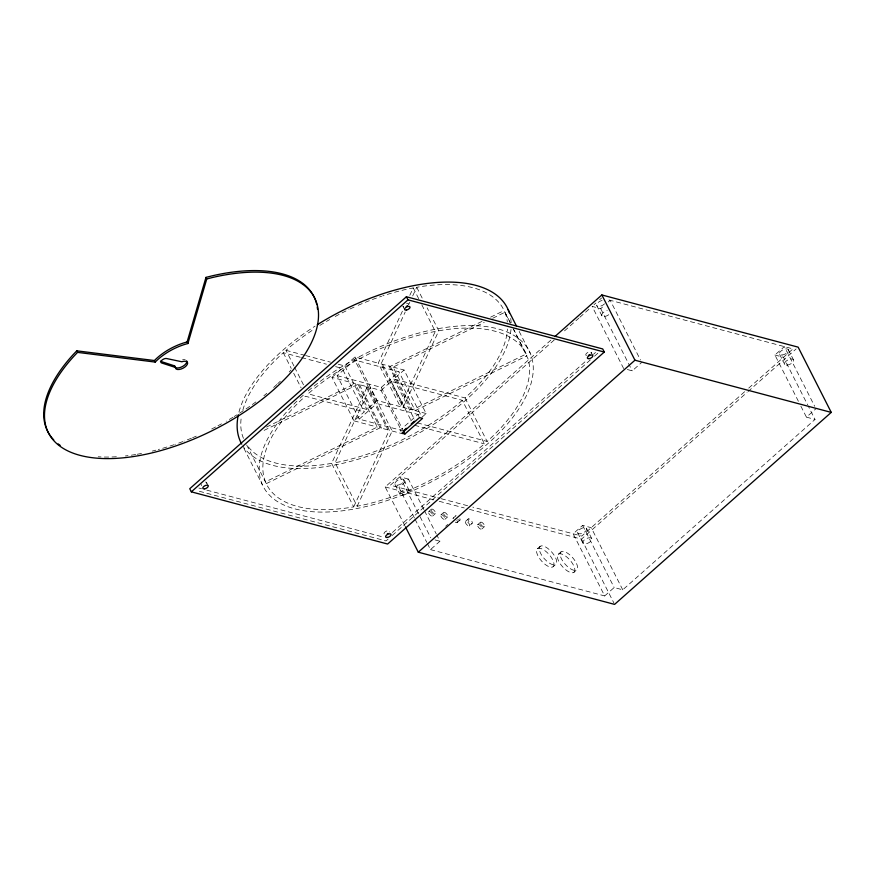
<?xml version="1.0" encoding="UTF-8"?>
<svg xmlns="http://www.w3.org/2000/svg" width="875" height="875" viewBox="0 0 875 875"><rect width="100%" height="100%" fill="white"/><g stroke="black" fill="none" stroke-linecap="round" stroke-linejoin="round"><path stroke-width="0.66" stroke-dasharray="4.38 3.28" d="M246.673 444.97L267.827 486.631A145.272 70.208 -26.9 0 0 347.67 507.861L353.686 506.877L331.614 463.378L367.259 386.761L358.05 384.311L263.802 430.533M421.816 304.839L435.302 331.428L400.312 406.656L378.241 363.158L402.905 310.122M409.795 295.323L413.241 287.919L407.094 289.166A145.272 70.208 -26.9 0 0 382.791 295.87M381.062 390.425L391.213 381.423L462.328 400.334L484.4 443.844L479.533 448A145.272 70.208 -26.9 0 1 363.3 505.006L357.164 506.242L335.092 462.744L370.092 387.505L381.062 390.425L401.286 430.303M513.308 328.65L526.181 354.025L412.344 409.861L403.145 407.411L381.073 363.913L405.213 312.003M408.669 304.588L409.817 302.116M412.694 295.936L416.719 287.284L422.734 286.311A145.272 70.208 -26.9 0 1 502.567 307.541L510.245 322.612M353.686 506.877L389.331 430.259L367.259 386.761M357.164 506.242L392.164 431.014L370.092 387.505M403.145 407.411L438.791 330.794L427.142 307.825M300.289 357.252L283.292 352.723L278.688 356.956A145.272 70.208 -26.9 0 0 242.419 411.698M422.089 417.134L426.147 413.525L404.075 370.027L393.925 379.028L465.041 397.939L469.634 393.706A145.272 70.208 -26.9 0 0 507.478 329.022M417.309 422.877L487.113 441.438L491.706 437.216A145.272 70.208 -26.9 0 0 528.106 358.969L513.461 329.208M331.986 377.377L342.136 368.375L364.208 411.884L354.058 420.875L331.986 377.377L355.217 383.556L377.289 427.055L265.519 481.873L264.359 478.702A145.272 70.208 -26.9 0 1 300.759 400.455L305.364 396.233L364.208 411.884M338.308 364.241L344.848 365.98L355.009 356.978L378.241 363.158M403.386 430.872L359.22 419.136L337.148 375.627L354.747 360.03L398.913 371.777L420.984 415.275L376.819 403.528L354.747 360.03M337.148 375.627L381.314 387.373L398.913 371.777M435.302 331.428L429.166 332.664A145.272 70.208 -26.9 0 0 312.933 389.67L308.066 393.827L366.92 409.478L377.07 400.477L400.312 406.656M359.22 419.136L376.819 403.528M404.808 525.602L385.197 486.938L550.758 340.233M554.28 339.938L390.359 485.188L439.852 498.345M564.506 330.87L578.823 318.183M579.841 317.275L590.078 308.219M594.016 304.719L595.908 303.045M599.703 299.677L601.595 298.003M423.872 509.534L408.417 479.073L398.945 487.473L414.4 517.934M623.645 368.55L592.123 306.403L600.709 308.689L604.494 305.32M608.289 301.962L610.181 300.289L640.478 359.997M392.427 532.448L587.344 359.734M593.469 354.309L595.503 352.494M388.095 539.109L386.05 540.925L196.35 490.481M392.186 535.489L590.45 359.811M594.541 356.18L598.62 352.559M428.673 511.591L431.386 509.184M432.655 516.031L435.367 513.636M440.945 514.85L443.658 512.455M444.927 519.302L447.639 516.895M453.119 518.23L456.072 515.616A2.986 1.247 48.5 0 0 455.733 516.184M445.681 526.247L447.727 524.431M457.045 522.659L459.998 520.045M427.383 543.528L430.467 549.62L439.95 541.22L436.855 535.128M627.331 369.523L632.231 370.836L641.714 362.436M465.62 521.281L468.333 518.875M469.328 525.919A2.986 1.247 48.5 0 0 467.556 521.97A2.986 1.247 48.5 0 0 465.533 522.911A2.986 1.247 48.5 0 0 469.328 525.919L472.03 523.512A2.986 1.247 48.5 0 0 470.269 519.564A2.986 1.247 48.5 0 0 468.245 520.516A2.986 1.247 48.5 0 0 472.03 523.512M477.663 524.748L480.364 522.353M481.819 528.97L484.531 526.575M537.458 548.723L540.159 546.317M622.748 589.827L591.216 527.68L582.63 525.394L573.147 533.794L604.68 595.941L614.163 587.541L622.748 589.827L815.03 419.442L808.238 406.033M798.405 401.308L774.911 355.009L784.394 346.609L814.691 406.317M558.316 554.269L561.017 551.862M744.636 391.727L581.744 536.08L472.85 507.128M748.727 388.106L792.98 348.895L606.506 299.305M469.503 509.359L581.481 539.131L747.042 392.427M748.07 391.519L796.097 348.961M553.109 566.737A11.944 4.977 48.5 0 0 544.753 550.55A11.944 4.977 48.5 0 0 537.983 555.898A11.944 4.977 48.5 0 0 553.109 566.737L555.822 564.342A11.944 4.977 48.5 0 0 547.455 548.155A11.944 4.977 48.5 0 0 540.695 553.492A11.944 4.977 48.5 0 0 555.822 564.342M573.967 572.283A11.944 4.977 48.5 0 0 565.611 556.095A11.944 4.977 48.5 0 0 558.841 561.444A11.944 4.977 48.5 0 0 573.967 572.283L576.68 569.887A11.944 4.977 48.5 0 0 568.312 553.7A11.944 4.977 48.5 0 0 561.553 559.038A11.944 4.977 48.5 0 0 576.68 569.887M800.877 406.186L806.444 417.156L815.927 408.756M293.967 366.034L285.994 350.328L290.861 346.172A145.272 70.208 -26.9 0 1 314.552 328.803M462.328 400.334L457.472 404.491A145.272 70.208 -26.9 0 1 341.228 461.508L335.092 462.744M266.525 427.055L355.217 383.556M381.073 363.913L390.283 366.362L482.081 321.333M490.645 317.133L504.109 310.527M426.147 413.525L415.188 410.616L393.116 367.106L484.225 322.427M492.734 318.248L504.886 312.287L510.398 323.17M266.284 483.645L380.122 427.809L389.331 430.259M415.188 410.616L526.947 355.797M438.791 330.794L444.806 329.809A145.272 70.208 -26.9 0 1 524.639 351.039L526.181 354.025M331.614 463.378L325.598 464.363A145.272 70.208 -26.9 0 1 246.925 444.959M774.911 355.009L783.508 357.295L807.614 404.819M806.444 417.156L815.03 419.442M393.116 367.106L404.075 370.027M285.994 350.328L304.303 355.195M305.616 355.545L330.466 362.152M301.602 357.602L326.452 364.208M335.606 366.636L342.136 368.375M414.597 425.283L484.4 443.844M354.058 420.875L377.289 427.055M392.164 431.014L403.123 433.923M408.417 479.073L399.831 476.788L430.741 537.72M441.175 498.706L467.567 505.717M385.197 486.938L433.934 499.898M439.206 501.298L464.231 507.948M435.039 539.908L439.95 541.22M198.877 488.031L201.523 488.742M206.795 490.142L383.666 537.173M430.467 549.62L604.68 595.941M788.233 349.475L793.363 359.57M779.658 354.43L784.788 364.525M600.709 308.689L632.231 370.836M602.098 300.431A4.977 2.406 -26.9 0 0 596.805 305.747L601.934 315.842M591.194 352.428L592.769 355.534M519.159 331.384L530.195 353.128M586.688 528.642A4.977 2.406 -26.9 0 1 580.595 533.772A4.977 2.406 -26.9 0 1 579.272 529.791A4.977 2.406 -26.9 0 1 586.688 528.642L591.806 538.748A4.977 2.406 -26.9 0 1 585.714 543.878A4.977 2.406 -26.9 0 1 584.391 539.886A4.977 2.406 -26.9 0 1 591.806 538.748M582.63 525.394L614.163 587.541M581.481 539.131L613.977 603.17M577.686 532.831L582.805 542.927M416.719 287.284L422.231 298.167M413.241 287.919L418.753 298.802M465.041 397.939L487.113 441.438M403.036 306.458L404.611 309.564M418.972 416.533L417.922 414.466L400.312 430.062L401.887 433.169M390.283 366.362L412.344 409.861M388.861 365.98L410.933 409.489M393.925 379.028L414.761 420.109M391.213 381.423L411.447 421.302M382.484 364.284L404.556 407.794M381.314 387.373L402.773 429.669M355.009 356.978L377.07 400.477M365.838 386.378L387.909 429.888M424.495 510.759L436.242 533.903M359.472 384.683L381.533 428.192M358.05 384.311L380.122 427.809M403.802 479.828L408.92 489.923M344.848 365.98L366.92 409.478M415.012 519.148L426.759 542.303M394.975 484.433L400.105 494.528M294.58 367.248L303.778 385.372M283.292 352.723L291.255 368.441M293.716 373.275L301.066 387.767M243.884 448.284L262.27 484.542M206.631 482.606L208.206 485.723M504.886 312.287L506.034 315.47A145.272 70.208 -26.9 0 1 507.325 322.022M243.447 438.375L242.298 435.192A145.272 70.208 -26.9 0 1 241.38 416.741M290.97 370.016A149.22 72.111 -26.9 0 1 289.242 371.962M280.328 381.216A149.22 72.111 -26.9 0 1 277.758 383.677M276.883 384.486A149.22 72.111 -26.9 0 1 271.491 389.353M266.798 393.356A149.22 72.111 -26.9 0 1 263.889 395.719M255.872 401.931A149.22 72.111 -26.9 0 1 234.205 416.511M233.067 417.2A149.22 72.111 -26.9 0 1 226.177 421.236M221.506 423.839A149.22 72.111 -26.9 0 1 217.973 425.731M215.6 426.978A149.22 72.111 -26.9 0 1 209.617 429.986M196.273 436.144A149.22 72.111 -26.9 0 1 192.609 437.697M191.384 438.211A149.22 72.111 -26.9 0 1 184.013 441.12M182.787 441.591A149.22 72.111 -26.9 0 1 175.405 444.248M174.18 444.664A149.22 72.111 -26.9 0 1 158.287 449.52M155.87 450.166A149.22 72.111 -26.9 0 1 152.25 451.084M141.52 453.447A149.22 72.111 -26.9 0 1 136.839 454.311M135.669 454.508A149.22 72.111 -26.9 0 1 129.347 455.47M128.013 455.645A149.22 72.111 -26.9 0 1 125.377 455.962M116.353 456.761A149.22 72.111 -26.9 0 1 98.219 456.783M182.591 359.789A6.672 3.227 -26.9 0 1 185.259 359.8M308.241 390.884A149.253 72.133 -26.9 0 1 530.447 353.73A149.253 72.133 -26.9 0 1 357.033 508.484A149.253 72.133 -26.9 0 1 299.173 398.978M300.048 398.158A149.253 72.133 -26.9 0 1 303.614 394.909M510.694 318.445A149.253 72.133 -26.9 0 1 511.164 323.192M511 329.427A149.253 72.133 -26.9 0 1 390.337 447.409A149.253 72.133 -26.9 0 1 242.889 446.031M238.973 412.059A149.253 72.133 -26.9 0 1 315.066 326.134M319.856 325.412A145.272 70.208 -26.9 0 1 329.667 319.572M335.245 316.477A145.272 70.208 -26.9 0 1 348.906 309.52M350.055 308.973A145.272 70.208 -26.9 0 1 355.852 306.316M358.181 305.288A145.272 70.208 -26.9 0 1 381.62 296.264M586.48 355.545A2.986 1.444 -26.9 0 1 587.934 352.417A2.986 1.444 -26.9 0 1 591.128 353.27M384.07 533.848A2.986 1.444 -26.9 0 1 386.881 530.917A2.986 1.444 -26.9 0 1 389.364 532.055M205.439 482.059A2.986 1.444 -26.9 0 1 206.566 483.448M201.513 485.538A2.986 1.444 -26.9 0 1 201.272 485.242M201.217 484.848A2.986 1.444 -26.9 0 1 201.348 484.4M406.558 303.341A2.986 1.444 -26.9 0 1 408.461 304.216M403.692 306.939A2.986 1.444 -26.9 0 1 402.981 306.064M456.827 520.428A2.986 1.247 48.5 0 1 457.188 522.572A2.986 1.247 48.5 0 1 455.098 521.948M453.02 518.591A2.986 1.247 48.5 0 1 453.731 517.956M459.856 518.645A2.986 1.247 48.5 0 1 457.811 519.553M604.548 303.844A4.977 2.406 -26.9 0 1 596.805 305.747M608.77 314.727A4.977 2.406 -26.9 0 1 601.781 315.569A4.977 2.406 -26.9 0 1 607.217 310.538M477.794 526.148A2.986 1.247 48.5 0 0 481.578 529.189A2.986 1.247 48.5 0 0 479.85 525.252A2.986 1.247 48.5 0 0 477.794 526.148M440.891 516.097A2.986 1.247 48.5 0 0 444.62 519.444A2.986 1.247 48.5 0 0 443.297 515.681A2.986 1.247 48.5 0 0 440.891 516.097M428.619 512.848A2.986 1.247 48.5 0 0 432.359 516.184A2.986 1.247 48.5 0 0 431.025 512.411A2.986 1.247 48.5 0 0 428.619 512.848M431.331 510.442A2.986 1.247 48.5 0 0 435.061 513.778A2.986 1.247 48.5 0 0 433.738 510.016A2.986 1.247 48.5 0 0 431.331 510.442M443.592 513.702A2.986 1.247 48.5 0 0 447.333 517.038A2.986 1.247 48.5 0 0 446.009 513.275A2.986 1.247 48.5 0 0 443.592 513.702M480.506 523.742A2.986 1.247 48.5 0 0 484.28 526.783A2.986 1.247 48.5 0 0 482.562 522.856A2.986 1.247 48.5 0 0 480.506 523.742M397.545 485.198A4.977 2.406 -26.9 0 0 403.933 480.178A4.977 2.406 -26.9 0 0 396.692 481.009A4.977 2.406 -26.9 0 0 397.545 485.198M402.664 495.305A4.977 2.406 -26.9 0 0 409.052 490.284A4.977 2.406 -26.9 0 0 401.811 491.105A4.977 2.406 -26.9 0 0 402.664 495.305M782.031 355.031A4.977 2.406 -26.9 0 0 788.495 350.044A4.977 2.406 -26.9 0 0 781.32 350.777A4.977 2.406 -26.9 0 0 782.031 355.031M787.161 365.127A4.977 2.406 -26.9 0 0 793.625 360.139A4.977 2.406 -26.9 0 0 786.439 360.872A4.977 2.406 -26.9 0 0 787.161 365.127"/><path stroke-width="1.31" d="M187.895 343.514L206.762 278.961L212.384 277.528A149.22 72.111 -26.9 0 1 309.05 347.277A149.22 72.111 -26.9 0 1 113.367 458.5A149.22 72.111 -26.9 0 1 73.872 356.256L77.569 352.384L155.214 362.086A37.723 18.233 -26.9 0 1 187.895 343.514L187.108 341.961L205.975 277.397L211.597 275.975A149.22 72.111 -26.9 0 1 316.772 304.653M187.108 341.961A37.723 18.233 -26.9 0 0 154.427 360.533L76.77 350.831L73.084 354.703A149.22 72.111 -26.9 0 0 53.758 439.906M406.416 296.745L189.755 488.731L191.33 491.838L387.625 544.031L604.286 352.045L602.711 348.939L406.416 296.745L407.991 299.852L604.286 352.045M191.33 491.838L407.991 299.852M406.317 428.28L403.386 430.872L404.961 433.978L422.559 418.381L419.497 417.572L401.887 433.169L404.961 433.978M411.206 423.938L414.137 421.345M554.837 336.602L601.858 294.952L798.142 347.145L831.25 412.398L614.589 604.384L418.294 552.191L405.42 526.816M418.294 552.191L634.955 360.205L831.25 412.398M186.703 360.883A6.672 3.227 -26.9 0 1 181.223 367.128A6.672 3.227 -26.9 0 1 174.606 365.892L160.923 361.441A3.686 1.783 -26.9 0 1 160.42 361.211M175.394 367.445L161.711 362.994A3.686 1.783 -26.9 0 1 161.941 360.172A3.686 1.783 -26.9 0 1 166.72 358.553L181.814 361.758A6.672 3.227 -26.9 0 1 187.622 363.3A6.672 3.227 -26.9 0 1 181.213 368.988A6.672 3.227 -26.9 0 1 175.394 367.445L174.606 365.892M601.858 294.952L634.955 360.205M508.123 309.63L516.709 326.55M205.975 277.397L206.762 278.961M154.427 360.533L155.214 362.086M76.77 350.831L77.569 352.384M317.22 306.939A149.22 72.111 -26.9 0 1 317.527 309.291M60.178 445.364A149.22 72.111 -26.9 0 1 58.188 443.898M317.297 324.723A149.253 72.133 -26.9 0 1 509.338 312.823M241.719 444.084A149.253 72.133 -26.9 0 1 238.339 414.728M589.772 354.681A2.986 1.444 -26.9 0 1 588.383 355.359M388.008 533.466A2.986 1.444 -26.9 0 1 387.33 533.859M407.564 305.627A2.986 1.444 -26.9 0 1 406.295 306.458M204.695 488.841A2.986 1.444 -26.9 0 0 208.206 485.723A2.986 1.444 -26.9 0 0 203.689 486.544A2.986 1.444 -26.9 0 0 204.695 488.841M387.483 537.447A2.986 1.444 -26.9 0 0 391.005 534.33A2.986 1.444 -26.9 0 0 386.488 535.15A2.986 1.444 -26.9 0 0 387.483 537.447M589.258 358.652A2.986 1.444 -26.9 0 0 592.769 355.534A2.986 1.444 -26.9 0 0 588.252 356.366A2.986 1.444 -26.9 0 0 589.258 358.652M406.459 310.045A2.986 1.444 -26.9 0 0 409.97 306.928A2.986 1.444 -26.9 0 0 405.453 307.759A2.986 1.444 -26.9 0 0 406.459 310.045"/></g></svg>
